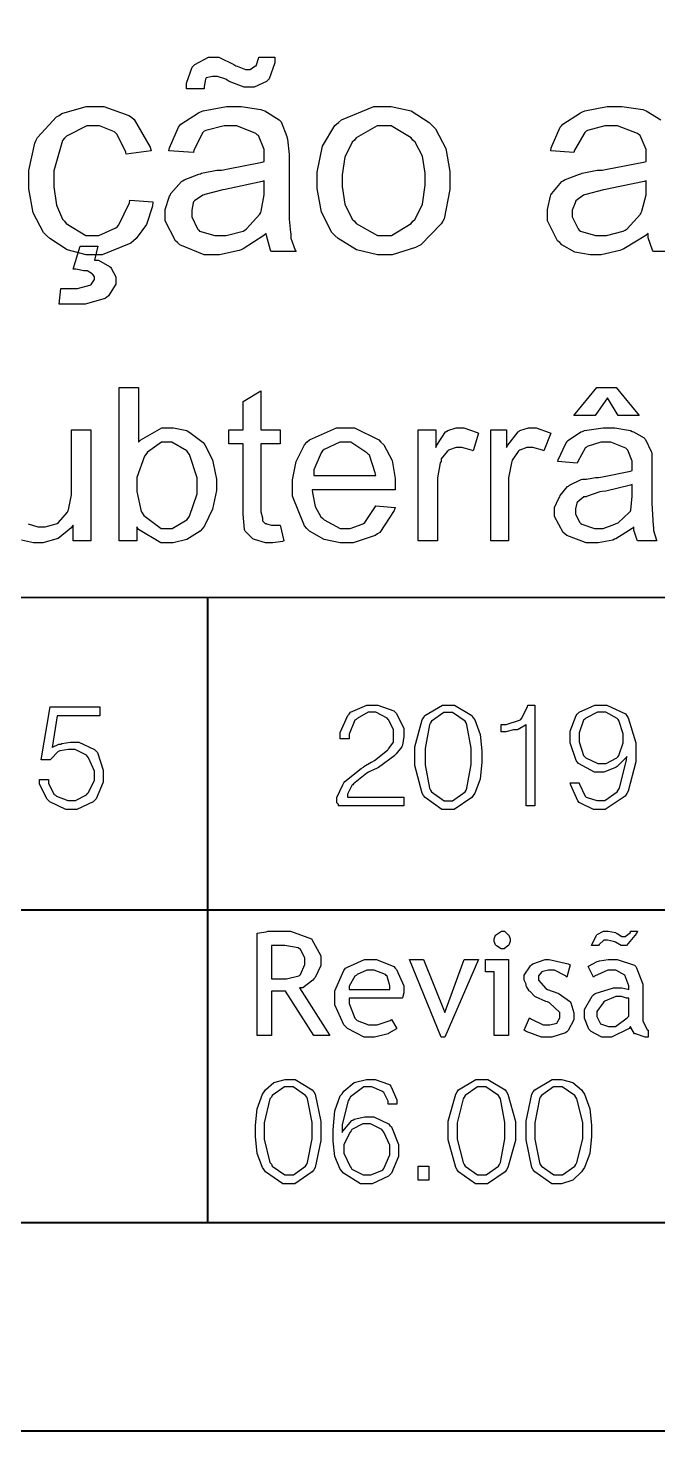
# Model space of a CAD drawing. Extents: x 0 to 210, y 0 to 297.
# Drawn here: x 149.99 to 165.09, y -0.41 to 33.29 of the extents above; entities that cross this region are included whole.
import ezdxf

# ---------------------------------------------------------------- set-up
doc = ezdxf.new("R2010")
doc.units = 0
doc.header["$MEASUREMENT"] = 0
for name, color, linetype in [('C00-00-00-BLACK', 7, 'Continuous'), ('C59-59-59', 251, 'Continuous'), ('CFF-7E-00', 30, 'Continuous')]:
    doc.layers.add(name, color=color, linetype=linetype)

msp = doc.modelspace()

# ---------------------------------------------------------------- linework, layer by layer
at = {"layer": 'C00-00-00-BLACK', "const_width": 0.04233}
msp.add_lwpolyline([(0.04272, -0.38861), (210.36, -0.38861), (210.36, 296.883), (0.04272, 296.883), (0.04272, -0.38861)], close=True, dxfattribs=at)
at = {"layer": 'C00-00-00-BLACK'}
for points in [[(153.784, 31.8272), (153.784, 31.9664), (153.922, 32.3481), (153.953, 32.3798), (153.985, 32.4115), (154.31, 32.592), (154.419, 32.592), (154.557, 32.592), (154.918, 32.4115), (154.971, 32.3798), (155.003, 32.3701), (155.201, 32.293), (155.268, 32.293), (155.309, 32.293), (155.426, 32.3701), (155.437, 32.3798), (155.458, 32.3798), (155.512, 32.5603), (155.523, 32.592), (155.903, 32.592), (155.903, 32.4542), (155.765, 32.0697), (155.733, 32.038), (155.702, 32.0063), (155.408, 31.8685), (155.31, 31.8685), (155.171, 31.8685), (154.81, 32.0063), (154.758, 32.038), (154.726, 32.0601), (154.528, 32.1235), (154.462, 32.1235), (154.408, 32.1235), (154.259, 32.0918), (154.249, 32.0807), (154.238, 32.0601), (154.207, 31.8864), (154.207, 31.8272), (153.784, 31.8272)], [(152.426, 29.1565), (152.977, 29.1152), (152.966, 29.0091), (152.823, 28.5695), (152.575, 28.2346), (152.511, 28.1809), (152.447, 28.1285), (151.762, 27.8419), (151.535, 27.8419), (151.38, 27.8419), (150.92, 27.9645), (150.507, 28.236), (150.432, 28.3104), (150.358, 28.3848), (150.108, 28.8561), (150.008, 29.4308), (150.008, 29.6223), (150.008, 29.8676), (150.145, 30.5263), (150.177, 30.5993), (150.209, 30.6627), (150.666, 31.1602), (150.73, 31.1919), (150.793, 31.2346), (151.38, 31.4027), (151.577, 31.4027), (151.799, 31.4027), (152.406, 31.1919), (152.469, 31.1492), (152.532, 31.0968), (152.913, 30.4298), (152.935, 30.3444), (152.342, 30.2576), (152.331, 30.3113), (152.119, 30.7371), (152.087, 30.7689), (152.055, 30.8005), (151.696, 30.9383), (151.577, 30.9383), (151.397, 30.9383), (150.91, 30.6958), (150.858, 30.6421), (150.815, 30.5897), (150.603, 29.8649), (150.603, 29.6223), (150.603, 29.4776), (150.666, 29.0408), (150.815, 28.7032), (150.858, 28.6494), (150.899, 28.597), (151.375, 28.3104), (151.535, 28.3104), (151.684, 28.3104), (152.087, 28.4909), (152.13, 28.5226), (152.162, 28.5654), (152.415, 29.0932), (152.426, 29.1565)], [(155.691, 28.3531), (155.637, 28.3104), (155.14, 27.9907), (155.098, 27.9687), (155.044, 27.948), (154.575, 27.8419), (154.419, 27.8419), (154.207, 27.8419), (153.625, 28.0858), (153.573, 28.1382), (153.519, 28.1823), (153.274, 28.6604), (153.274, 28.8189), (153.274, 28.936), (153.381, 29.253), (153.403, 29.2847), (153.413, 29.3164), (153.668, 29.6017), (153.7, 29.6223), (153.731, 29.6444), (154.08, 29.7822), (154.123, 29.7918), (154.143, 29.8028), (154.509, 29.8772), (154.631, 29.8772), (154.747, 29.8993), (155.596, 30.0674), (155.649, 30.0881), (155.649, 30.1308), (155.649, 30.2259), (155.649, 30.2576), (155.649, 30.3747), (155.512, 30.7055), (155.48, 30.7261), (155.448, 30.7578), (154.995, 30.9383), (154.845, 30.9383), (154.685, 30.9383), (154.248, 30.8322), (154.207, 30.8102), (154.175, 30.7785), (153.963, 30.3568), (153.953, 30.303), (153.361, 30.3444), (153.381, 30.4092), (153.592, 30.9066), (153.614, 30.9383), (153.646, 30.981), (154.069, 31.2553), (154.123, 31.276), (154.186, 31.298), (154.744, 31.4027), (154.93, 31.4027), (155.098, 31.4027), (155.564, 31.3297), (155.607, 31.3187), (155.659, 31.298), (156.008, 31.0872), (156.03, 31.0651), (156.051, 31.0334), (156.188, 30.6848), (156.199, 30.6421), (156.21, 30.6214), (156.245, 30.2534), (156.245, 30.1308), (156.245, 29.3688), (156.245, 29.2034), (156.249, 28.7032), (156.275, 28.3848), (156.286, 28.3531), (156.286, 28.247), (156.392, 27.959), (156.414, 27.9273), (155.819, 27.9273), (155.797, 27.959), (155.7, 28.3104), (155.691, 28.3531)], [(156.921, 29.6223), (156.921, 29.8304), (157.048, 30.4505), (157.345, 30.9494), (157.43, 31.0224), (157.504, 31.0858), (158.276, 31.4027), (158.534, 31.4027), (158.692, 31.4027), (159.169, 31.298), (159.604, 31.0238), (159.679, 30.9383), (159.752, 30.8653), (160.001, 30.3968), (160.102, 29.8483), (160.102, 29.665), (160.102, 29.4115), (159.964, 28.7128), (159.933, 28.6494), (159.889, 28.586), (159.403, 28.0858), (159.34, 28.0541), (159.275, 28.0224), (158.718, 27.8419), (158.534, 27.8419), (158.364, 27.8419), (157.86, 27.9645), (157.419, 28.236), (157.345, 28.3104), (157.27, 28.3848), (157.021, 28.8713), (156.921, 29.4349), (156.921, 29.6223)], [(157.514, 29.6223), (157.514, 29.4817), (157.583, 29.0573), (157.759, 28.7032), (157.813, 28.6494), (157.854, 28.597), (158.363, 28.3104), (158.534, 28.3104), (158.703, 28.3104), (159.169, 28.597), (159.213, 28.6494), (159.265, 28.7032), (159.44, 29.0628), (159.509, 29.5148), (159.509, 29.665), (159.509, 29.8028), (159.44, 30.2121), (159.265, 30.547), (159.213, 30.5993), (159.169, 30.6531), (158.692, 30.9383), (158.534, 30.9383), (158.353, 30.9383), (157.854, 30.6531), (157.813, 30.5993), (157.759, 30.547), (157.583, 30.1914), (157.514, 29.7656), (157.514, 29.6223)], [(155.649, 29.6223), (155.596, 29.6017), (154.821, 29.4335), (154.715, 29.4115), (154.652, 29.4018), (154.227, 29.2957), (154.207, 29.2847), (154.175, 29.2751), (153.974, 29.1373), (153.953, 29.1152), (153.942, 29.0945), (153.91, 28.9195), (153.91, 28.8603), (153.91, 28.7555), (154.048, 28.4689), (154.08, 28.4372), (154.1, 28.4165), (154.466, 28.3104), (154.588, 28.3104), (154.737, 28.3104), (155.141, 28.4165), (155.184, 28.4372), (155.225, 28.4689), (155.542, 28.8189), (155.564, 28.8603), (155.574, 28.8933), (155.649, 29.2819), (155.649, 29.4115), (155.649, 29.6223)], [(164.809, 29.6223), (164.755, 29.6017), (163.94, 29.4335), (163.835, 29.4115), (163.781, 29.4018), (163.357, 29.2957), (163.325, 29.2847), (163.303, 29.2751), (163.123, 29.1373), (163.113, 29.1152), (163.102, 29.0945), (163.029, 28.9195), (163.029, 28.8603), (163.029, 28.7555), (163.176, 28.4689), (163.198, 28.4372), (163.23, 28.4165), (163.588, 28.3104), (163.708, 28.3104), (163.856, 28.3104), (164.258, 28.4165), (164.301, 28.4372), (164.353, 28.4689), (164.671, 28.8189), (164.682, 28.8603), (164.703, 28.8933), (164.809, 29.2819), (164.809, 29.4115), (164.809, 29.6223)], [(151.069, 27.5029), (151.238, 28.0541), (151.661, 28.0541), (151.577, 27.7151), (151.673, 27.7151), (151.938, 27.5676), (151.96, 27.5456), (151.981, 27.5249), (152.087, 27.3182), (152.087, 27.2493), (152.087, 27.1446), (151.916, 26.858), (151.874, 26.8263), (151.831, 26.7946), (151.354, 26.6568), (151.196, 26.6568), (151.078, 26.6568), (150.817, 26.6568), (150.73, 26.6568), (150.773, 27.0371), (150.846, 27.0371), (151.012, 27.0371), (151.069, 27.0371), (151.173, 27.0371), (151.47, 27.1129), (151.492, 27.1225), (151.501, 27.1336), (151.577, 27.2535), (151.577, 27.2921), (151.577, 27.3141), (151.544, 27.3665), (151.535, 27.3761), (151.524, 27.3871), (151.418, 27.4519), (151.408, 27.4616), (151.322, 27.4616), (151.132, 27.5029), (151.069, 27.5029)], [(152.596, 20.9765), (152.172, 20.9765), (152.172, 24.6641), (152.638, 24.6641), (152.638, 23.3495), (152.691, 23.4032), (153.192, 23.6885), (153.361, 23.6885), (153.476, 23.6885), (153.795, 23.6251), (153.826, 23.6031), (153.868, 23.5824), (154.185, 23.3385), (154.207, 23.3068), (154.227, 23.2861), (154.408, 22.9264), (154.419, 22.8837), (154.428, 22.8424), (154.503, 22.462), (154.503, 22.3339), (154.503, 22.1864), (154.412, 21.7399), (154.218, 21.3362), (154.165, 21.2728), (154.112, 21.2094), (153.793, 21.0082), (153.468, 20.9338), (153.361, 20.9338), (153.169, 20.9338), (152.637, 21.2521), (152.596, 21.3155), (152.596, 20.9765)], [(163.878, 24.4106), (163.581, 23.9848), (163.07, 23.9848), (163.624, 24.6641), (164.09, 24.6641), (164.64, 23.9848), (164.131, 23.9848), (163.878, 24.4106)], [(156.03, 21.3568), (156.115, 20.9765), (156.083, 20.9669), (155.852, 20.9338), (155.776, 20.9338), (155.68, 20.9338), (155.415, 21.0082), (155.394, 21.0178), (155.373, 21.0289), (155.193, 21.2094), (155.184, 21.2301), (155.172, 21.2521), (155.141, 21.6173), (155.141, 21.7386), (155.141, 23.3068), (154.802, 23.3068), (154.802, 23.6457), (155.141, 23.6457), (155.141, 24.3251), (155.564, 24.5801), (155.564, 23.6457), (156.03, 23.6457), (156.03, 23.3068), (155.564, 23.3068), (155.564, 21.7386), (155.564, 21.6752), (155.607, 21.5319), (155.607, 21.4836), (155.607, 21.4629), (155.669, 21.3996), (155.691, 21.3996), (155.7, 21.3899), (155.82, 21.3568), (155.86, 21.3568), (155.902, 21.3568), (155.997, 21.3568), (156.03, 21.3568)], [(158.321, 21.8226), (158.787, 21.7799), (158.765, 21.7069), (158.417, 21.1777), (158.364, 21.146), (158.31, 21.1046), (157.777, 20.9338), (157.599, 20.9338), (157.47, 20.9338), (157.085, 21.0082), (156.731, 21.2094), (156.668, 21.2728), (156.614, 21.3362), (156.329, 22.0527), (156.329, 22.2911), (156.329, 22.44), (156.418, 22.8851), (156.614, 23.2861), (156.668, 23.3495), (156.731, 23.4032), (157.382, 23.6885), (157.599, 23.6885), (157.812, 23.6885), (158.394, 23.4032), (158.448, 23.3495), (158.512, 23.2861), (158.713, 22.9058), (158.787, 22.4772), (158.787, 22.3339), (158.787, 22.3022), (158.787, 22.2319), (158.787, 22.2071), (156.795, 22.2071), (156.804, 22.1327), (156.873, 21.8033), (157.006, 21.558), (157.048, 21.5263), (157.089, 21.485), (157.471, 21.2728), (157.599, 21.2728), (157.705, 21.2728), (157.993, 21.3789), (158.025, 21.3996), (158.057, 21.4216), (158.3, 21.7813), (158.321, 21.8226)], [(159.34, 20.9765), (159.34, 23.6457), (159.763, 23.6457), (159.763, 23.2227), (159.784, 23.2765), (159.996, 23.5934), (160.018, 23.6031), (160.05, 23.6251), (160.248, 23.6885), (160.314, 23.6885), (160.431, 23.6885), (160.75, 23.5838), (160.783, 23.5617), (160.654, 23.1372), (160.621, 23.1593), (160.39, 23.2227), (160.314, 23.2227), (160.249, 23.2227), (160.069, 23.1593), (160.059, 23.1372), (160.037, 23.1276), (159.891, 22.9457), (159.891, 22.8837), (159.869, 22.852), (159.806, 22.4951), (159.806, 22.3752), (159.806, 20.9765), (159.34, 20.9765)], [(161.079, 20.9765), (161.079, 23.6457), (161.459, 23.6457), (161.459, 23.2227), (161.491, 23.2765), (161.733, 23.5934), (161.756, 23.6031), (161.776, 23.6251), (161.984, 23.6885), (162.054, 23.6885), (162.17, 23.6885), (162.477, 23.5838), (162.52, 23.5617), (162.351, 23.1372), (162.319, 23.1593), (162.088, 23.2227), (162.012, 23.2227), (161.947, 23.2227), (161.776, 23.1593), (161.756, 23.1372), (161.733, 23.1276), (161.596, 22.9154), (161.586, 22.8837), (161.575, 22.852), (161.502, 22.4951), (161.502, 22.3752), (161.502, 20.9765), (161.079, 20.9765)], [(164.513, 21.3155), (164.47, 21.2742), (164.079, 21.0289), (164.047, 21.0178), (164.005, 20.9972), (163.654, 20.9338), (163.539, 20.9338), (163.368, 20.9338), (162.901, 21.1046), (162.859, 21.146), (162.816, 21.1777), (162.604, 21.5663), (162.604, 21.6958), (162.604, 21.7813), (162.711, 22.0031), (162.733, 22.0348), (162.742, 22.0679), (162.921, 22.2815), (162.943, 22.2911), (162.964, 22.3132), (163.251, 22.451), (163.282, 22.4607), (163.377, 22.4607), (163.593, 22.5034), (163.666, 22.5034), (163.761, 22.5144), (164.428, 22.6508), (164.47, 22.6715), (164.47, 22.7046), (164.47, 22.7762), (164.47, 22.7996), (164.47, 22.8947), (164.364, 23.1593), (164.343, 23.18), (164.321, 23.202), (163.956, 23.3495), (163.835, 23.3495), (163.718, 23.3495), (163.388, 23.2447), (163.366, 23.2227), (163.344, 23.202), (163.165, 22.8837), (163.155, 22.841), (162.69, 22.8837), (162.699, 22.9264), (162.879, 23.3178), (162.901, 23.3495), (162.921, 23.3812), (163.24, 23.5934), (163.282, 23.6031), (163.325, 23.6251), (163.771, 23.6885), (163.92, 23.6885), (164.057, 23.6885), (164.428, 23.6251), (164.47, 23.6031), (164.502, 23.5934), (164.755, 23.4556), (164.767, 23.4335), (164.787, 23.4129), (164.928, 23.1276), (164.939, 23.0959), (164.939, 23.0008), (164.939, 22.7858), (164.939, 22.7142), (164.939, 22.0762), (164.939, 21.886), (164.971, 21.3376), (164.981, 21.3155), (164.981, 21.2314), (165.054, 20.9985), (165.065, 20.9765), (164.597, 20.9765), (164.586, 20.9985), (164.513, 21.2369), (164.513, 21.3155)], [(152.596, 22.3339), (152.596, 22.1644), (152.701, 21.6848), (152.722, 21.6531), (152.764, 21.5897), (153.177, 21.2728), (153.315, 21.2728), (153.442, 21.2728), (153.795, 21.485), (153.826, 21.5263), (153.858, 21.569), (154.037, 22.1106), (154.037, 22.2911), (154.037, 22.4923), (153.858, 23.0546), (153.826, 23.0959), (153.795, 23.1386), (153.435, 23.3495), (153.315, 23.3495), (153.188, 23.3495), (152.849, 23.1069), (152.808, 23.0532), (152.776, 23.0119), (152.596, 22.5034), (152.596, 22.3339)], [(156.837, 22.5447), (158.321, 22.5447), (158.31, 22.6095), (158.173, 23.0325), (158.152, 23.0532), (158.109, 23.0959), (157.726, 23.3495), (157.599, 23.3495), (157.462, 23.3495), (157.089, 23.1703), (157.048, 23.1372), (157.016, 23.0959), (156.837, 22.6825), (156.837, 22.5447)], [(164.47, 22.3339), (164.428, 22.3132), (163.835, 22.1754), (163.751, 22.1644), (163.697, 22.1534), (163.377, 22.0459), (163.366, 22.0348), (163.313, 22.0348), (163.165, 21.9191), (163.155, 21.9081), (163.145, 21.8874), (163.113, 21.7441), (163.113, 21.6958), (163.113, 21.6228), (163.218, 21.4216), (163.24, 21.3996), (163.26, 21.3789), (163.564, 21.2728), (163.666, 21.2728), (163.771, 21.2728), (164.057, 21.3789), (164.09, 21.3996), (164.131, 21.4106), (164.405, 21.6642), (164.428, 21.6958), (164.437, 21.7179), (164.47, 22.0527), (164.47, 22.1644), (164.47, 22.3339)], [(150.263, 15.2535), (150.476, 15.2535), (150.476, 15.1584), (150.614, 14.8939), (150.646, 14.8718), (150.666, 14.8511), (150.937, 14.745), (151.027, 14.745), (151.123, 14.745), (151.386, 14.8828), (151.408, 14.9145), (151.439, 14.9365), (151.577, 15.2383), (151.577, 15.3376), (151.577, 15.4547), (151.439, 15.7716), (151.408, 15.8034), (151.386, 15.835), (151.117, 15.9728), (151.027, 15.9728), (150.953, 15.9728), (150.75, 15.9411), (150.73, 15.9301), (150.708, 15.9205), (150.529, 15.7413), (150.519, 15.7193), (150.304, 15.7193), (150.519, 16.9912), (151.704, 16.9912), (151.704, 16.7804), (150.688, 16.7804), (150.562, 16.0155), (150.571, 16.0266), (150.721, 16.1024), (150.773, 16.1024), (150.793, 16.1134), (151, 16.1451), (151.069, 16.1451), (151.207, 16.1451), (151.577, 15.9742), (151.62, 15.9301), (151.652, 15.8984), (151.788, 15.4781), (151.788, 15.3376), (151.788, 15.1901), (151.619, 14.7877), (151.577, 14.745), (151.546, 14.7133), (151.157, 14.5342), (151.027, 14.5342), (150.89, 14.5342), (150.508, 14.7133), (150.476, 14.745), (150.443, 14.7767), (150.263, 15.135), (150.263, 15.2535)], [(157.43, 14.6182), (157.43, 14.6182), (157.43, 14.6513), (157.43, 14.661), (157.419, 14.661), (157.387, 14.6926), (157.387, 14.7023), (157.387, 14.8194), (157.535, 15.1267), (157.557, 15.1681), (157.577, 15.2011), (157.971, 15.5181), (158.025, 15.5498), (158.035, 15.5608), (158.215, 15.6669), (158.237, 15.6766), (158.29, 15.7082), (158.607, 15.9522), (158.618, 15.9728), (158.627, 15.9839), (158.733, 16.123), (158.744, 16.1451), (158.744, 16.1988), (158.744, 16.3173), (158.744, 16.3559), (158.744, 16.4414), (158.639, 16.6743), (158.618, 16.6949), (158.596, 16.7266), (158.327, 16.8644), (158.237, 16.8644), (158.141, 16.8644), (157.876, 16.717), (157.856, 16.6949), (157.824, 16.6743), (157.686, 16.3408), (157.686, 16.2292), (157.473, 16.2292), (157.473, 16.378), (157.653, 16.79), (157.686, 16.8217), (157.718, 16.8644), (158.107, 17.0339), (158.237, 17.0339), (158.374, 17.0339), (158.756, 16.8961), (158.787, 16.8644), (158.819, 16.8327), (158.998, 16.4758), (158.998, 16.3559), (158.998, 16.2815), (158.966, 16.0789), (158.957, 16.0569), (158.946, 16.0362), (158.808, 15.8681), (158.787, 15.8461), (158.776, 15.8254), (158.385, 15.5388), (158.321, 15.5071), (158.3, 15.4974), (158.162, 15.434), (158.152, 15.423), (158.109, 15.4023), (157.792, 15.1488), (157.772, 15.1267), (157.75, 15.1061), (157.642, 14.8994), (157.642, 14.8305), (158.998, 14.8305), (158.998, 14.6182), (157.43, 14.6182)], [(159.256, 15.8034), (159.256, 16.0362), (159.435, 16.6825), (159.466, 16.7349), (159.498, 16.7886), (159.919, 17.0312), (160.059, 17.0312), (160.208, 17.0312), (160.623, 16.7886), (160.654, 16.7349), (160.696, 16.6825), (160.824, 16.3339), (160.867, 15.937), (160.867, 15.8034), (160.867, 15.6669), (160.824, 15.2563), (160.696, 14.9228), (160.654, 14.869), (160.623, 14.8167), (160.2, 14.5314), (160.059, 14.5314), (159.91, 14.5314), (159.508, 14.8167), (159.466, 14.869), (159.435, 14.9228), (159.256, 15.5842), (159.256, 15.8034)], [(159.509, 15.8034), (159.509, 15.6022), (159.614, 15.0399), (159.636, 14.9972), (159.657, 14.9558), (159.959, 14.7423), (160.059, 14.7423), (160.165, 14.7423), (160.464, 14.9558), (160.486, 14.9972), (160.507, 15.0399), (160.613, 15.6132), (160.613, 15.8034), (160.613, 16.0045), (160.507, 16.5668), (160.486, 16.6081), (160.464, 16.6508), (160.16, 16.8617), (160.059, 16.8617), (159.953, 16.8617), (159.657, 16.6508), (159.636, 16.6081), (159.614, 16.5668), (159.509, 15.9949), (159.509, 15.8034)], [(161.925, 14.6182), (161.925, 16.5681), (161.914, 16.5585), (161.733, 16.4524), (161.713, 16.4414), (161.627, 16.4414), (161.437, 16.3987), (161.375, 16.3987), (161.332, 16.3987), (161.332, 16.5681), (161.332, 16.5681), (161.448, 16.5681), (161.767, 16.6743), (161.798, 16.6949), (161.819, 16.717), (161.957, 16.9926), (161.968, 17.0339), (162.14, 17.0339), (162.14, 14.6182), (161.925, 14.6182)], [(163.198, 15.1681), (163.208, 15.1364), (163.344, 14.8525), (163.366, 14.8305), (163.387, 14.8208), (163.625, 14.745), (163.705, 14.745), (163.812, 14.745), (164.109, 14.9572), (164.131, 14.9986), (164.163, 15.0413), (164.332, 15.7193), (164.343, 15.8034), (164.321, 15.7716), (164.11, 15.5608), (164.09, 15.5498), (164.057, 15.5291), (163.792, 15.423), (163.705, 15.423), (163.568, 15.423), (163.187, 15.6352), (163.155, 15.6766), (163.124, 15.7082), (162.986, 16.1313), (162.986, 16.2719), (162.986, 16.4097), (163.124, 16.79), (163.155, 16.8217), (163.197, 16.8644), (163.577, 17.0339), (163.705, 17.0339), (163.864, 17.0339), (164.312, 16.8231), (164.343, 16.7804), (164.375, 16.728), (164.554, 16.13), (164.554, 15.9301), (164.554, 15.6766), (164.375, 14.9683), (164.343, 14.9145), (164.301, 14.8511), (163.821, 14.5342), (163.663, 14.5342), (163.546, 14.5342), (163.23, 14.6816), (163.198, 14.7023), (163.165, 14.7354), (162.996, 15.1157), (162.986, 15.1681), (163.198, 15.1681)], [(163.198, 16.2719), (163.198, 16.1548), (163.303, 15.8254), (163.325, 15.8034), (163.357, 15.7716), (163.65, 15.6338), (163.748, 15.6338), (163.843, 15.6338), (164.1, 15.7716), (164.131, 15.8034), (164.152, 15.8254), (164.258, 16.1286), (164.258, 16.2292), (164.258, 16.3463), (164.152, 16.6632), (164.131, 16.6949), (164.109, 16.717), (163.838, 16.8644), (163.748, 16.8644), (163.642, 16.8644), (163.357, 16.7266), (163.325, 16.6949), (163.303, 16.6743), (163.198, 16.3725), (163.198, 16.2719)], [(156.837, 9.10745), (156.156, 10.1685), (156.071, 10.1685), (155.881, 10.1685), (155.819, 10.1685), (155.819, 9.10745), (155.48, 9.10745), (155.48, 11.5645), (155.48, 11.5645), (155.691, 11.5976), (155.733, 11.6072), (155.829, 11.6072), (156.043, 11.6072), (156.115, 11.6072), (156.282, 11.6072), (156.784, 11.4226), (157.007, 11.0216), (157.007, 10.8879), (157.007, 10.7831), (156.869, 10.4965), (156.837, 10.4648), (156.815, 10.4331), (156.577, 10.2526), (156.498, 10.2526), (157.218, 9.10745), (156.837, 9.10745)], [(161.375, 11.6072), (161.407, 11.6072), (161.491, 11.5342), (161.502, 11.5232), (161.512, 11.5135), (161.545, 11.4253), (161.545, 11.395), (161.545, 11.3633), (161.512, 11.2793), (161.502, 11.2682), (161.491, 11.2586), (161.404, 11.1841), (161.375, 11.1841), (161.332, 11.1841), (161.215, 11.2586), (161.206, 11.2682), (161.195, 11.2793), (161.163, 11.3661), (161.163, 11.395), (161.163, 11.4281), (161.195, 11.5135), (161.206, 11.5232), (161.215, 11.5342), (161.335, 11.6072), (161.375, 11.6072)], [(164.597, 11.6072), (164.575, 11.5548), (164.337, 11.2682), (164.258, 11.2682), (164.204, 11.2682), (164.068, 11.344), (164.047, 11.3537), (164.025, 11.3647), (163.882, 11.395), (163.835, 11.395), (163.792, 11.395), (163.675, 11.2903), (163.666, 11.2682), (163.496, 11.2682), (163.505, 11.2903), (163.613, 11.5025), (163.624, 11.5232), (163.634, 11.5342), (163.784, 11.6072), (163.835, 11.6072), (163.898, 11.6072), (164.068, 11.5755), (164.09, 11.5645), (164.11, 11.5548), (164.221, 11.4804), (164.258, 11.4804), (164.299, 11.4804), (164.428, 11.5755), (164.428, 11.6072), (164.597, 11.6072)], [(155.819, 11.2682), (155.819, 10.4648), (155.882, 10.4648), (156.024, 10.4648), (156.072, 10.4648), (156.179, 10.4648), (156.476, 10.5392), (156.498, 10.5489), (156.519, 10.5709), (156.625, 10.8093), (156.625, 10.8879), (156.625, 10.9623), (156.519, 11.1745), (156.498, 11.1841), (156.466, 11.2062), (156.139, 11.2682), (156.03, 11.2682), (155.976, 11.2682), (155.858, 11.2682), (155.819, 11.2682)], [(158.957, 9.99906), (157.686, 9.99906), (157.686, 9.87227), (157.824, 9.5195), (157.856, 9.48778), (157.876, 9.46711), (158.146, 9.36103), (158.237, 9.36103), (158.353, 9.36103), (158.67, 9.46711), (158.702, 9.48778), (158.83, 9.27696), (158.819, 9.2673), (158.639, 9.1598), (158.618, 9.1488), (158.586, 9.13917), (158.292, 9.06473), (158.195, 9.06473), (158.046, 9.06473), (157.642, 9.27696), (157.599, 9.31831), (157.557, 9.36103), (157.345, 9.84056), (157.345, 9.99906), (157.345, 10.1796), (157.557, 10.666), (157.599, 10.7184), (157.642, 10.7501), (158.055, 10.9306), (158.195, 10.9306), (158.342, 10.9306), (158.756, 10.7611), (158.787, 10.7184), (158.819, 10.6867), (158.998, 10.2981), (158.998, 10.1685), (158.998, 10.1272), (158.966, 10.0101), (158.957, 9.99906)], [(159.975, 9.06473), (159.891, 9.06473), (159.129, 10.9306), (159.466, 10.9306), (159.975, 9.65729), (160.441, 10.9306), (160.783, 10.9306), (159.975, 9.06473)], [(161.163, 9.10745), (161.163, 10.6329), (160.951, 10.6329), (160.951, 10.9306), (161.502, 10.9306), (161.502, 9.10745), (161.163, 9.10745)], [(161.882, 9.23424), (162.012, 9.5305), (162.053, 9.49882), (162.34, 9.36103), (162.436, 9.36103), (162.493, 9.36103), (162.662, 9.40375), (162.733, 9.53188), (162.733, 9.57322), (162.733, 9.65867), (162.489, 9.8902), (162.436, 9.91087), (162.403, 9.92188), (162.15, 10.0307), (162.14, 10.0404), (162.129, 10.0514), (162.021, 10.1589), (162.012, 10.1685), (162.001, 10.1796), (161.935, 10.2857), (161.925, 10.2953), (161.925, 10.338), (161.882, 10.4331), (161.882, 10.4648), (161.882, 10.5503), (162.033, 10.7818), (162.054, 10.8024), (162.086, 10.8245), (162.38, 10.9306), (162.477, 10.9306), (162.477, 10.9306), (162.932, 10.8245), (162.986, 10.8024), (162.901, 10.5062), (162.869, 10.5379), (162.607, 10.6757), (162.52, 10.6757), (162.467, 10.6757), (162.329, 10.644), (162.308, 10.6329), (162.297, 10.6233), (162.224, 10.5365), (162.224, 10.5062), (162.224, 10.4331), (162.403, 10.2319), (162.436, 10.2099), (162.69, 10.1258), (162.722, 10.1051), (162.964, 9.93292), (162.986, 9.91087), (162.996, 9.8902), (163.07, 9.65316), (163.07, 9.57322), (163.07, 9.47815), (162.932, 9.2232), (162.901, 9.19152), (162.869, 9.17085), (162.544, 9.06473), (162.436, 9.06473), (162.297, 9.06473), (161.925, 9.20253), (161.882, 9.23424)], [(164.428, 9.31831), (164.396, 9.27696), (163.974, 9.06473), (163.835, 9.06473), (163.74, 9.06473), (163.486, 9.20253), (163.455, 9.23424), (163.432, 9.25629), (163.325, 9.525), (163.325, 9.61457), (163.325, 9.73169), (163.507, 10.0514), (163.539, 10.0831), (163.58, 10.1148), (164.025, 10.2526), (164.174, 10.2526), (164.226, 10.2526), (164.364, 10.2209), (164.386, 10.2099), (164.386, 10.2967), (164.29, 10.5544), (164.075, 10.6757), (164.005, 10.6757), (163.887, 10.6757), (163.57, 10.5282), (163.539, 10.5062), (163.412, 10.7611), (163.421, 10.7721), (163.634, 10.8782), (163.666, 10.8879), (163.686, 10.8989), (163.893, 10.9306), (163.962, 10.9306), (164.109, 10.9306), (164.523, 10.7928), (164.554, 10.7611), (164.575, 10.7294), (164.724, 10.3408), (164.724, 10.2099), (164.724, 9.5305), (164.724, 9.45748), (164.831, 9.24525), (164.853, 9.23424), (164.853, 9.06473), (164.778, 9.06473), (164.575, 9.13917), (164.554, 9.1488), (164.523, 9.1488), (164.437, 9.29763), (164.428, 9.31831)], [(158.195, 10.6757), (158.109, 10.6757), (157.876, 10.5709), (157.856, 10.5489), (157.824, 10.5282), (157.686, 10.2898), (157.686, 10.2099), (158.66, 10.2099), (158.66, 10.2953), (158.596, 10.5282), (158.575, 10.5489), (158.553, 10.5709), (158.284, 10.6757), (158.195, 10.6757)], [(164.386, 9.99906), (164.332, 9.99906), (164.212, 10.0404), (164.174, 10.0404), (164.079, 10.0404), (163.814, 9.93292), (163.794, 9.91087), (163.771, 9.8902), (163.624, 9.68347), (163.624, 9.61457), (163.624, 9.55809), (163.714, 9.38858), (163.9, 9.31831), (163.962, 9.31831), (164.068, 9.31831), (164.353, 9.53188), (164.386, 9.57322), (164.386, 9.99906)], [(155.437, 6.81852), (155.437, 6.95082), (155.479, 7.34769), (155.607, 7.69772), (155.649, 7.7501), (155.681, 7.80383), (155.882, 7.98022), (156.154, 8.04912), (156.245, 8.04912), (156.392, 8.04912), (156.795, 7.80383), (156.837, 7.7501), (156.869, 7.69772), (157.007, 7.03901), (157.007, 6.81852), (157.007, 6.58566), (156.869, 5.93796), (156.837, 5.88423), (156.795, 5.83188), (156.381, 5.54524), (156.245, 5.54524), (156.096, 5.54524), (155.681, 5.83188), (155.649, 5.88423), (155.607, 5.93796), (155.479, 6.27422), (155.437, 6.68348), (155.437, 6.81852)], [(155.649, 6.81852), (155.649, 6.61733), (155.786, 6.05649), (155.819, 6.01377), (155.84, 5.97105), (156.143, 5.75744), (156.245, 5.75744), (156.349, 5.75744), (156.636, 5.97105), (156.668, 6.01377), (156.688, 6.05649), (156.795, 6.62838), (156.795, 6.81852), (156.795, 7.01971), (156.688, 7.58197), (156.668, 7.62332), (156.636, 7.66604), (156.343, 7.87686), (156.245, 7.87686), (156.137, 7.87686), (155.84, 7.66604), (155.819, 7.62332), (155.786, 7.58197), (155.649, 7.01008), (155.649, 6.81852)], [(157.514, 6.7758), (157.535, 6.80752), (157.75, 7.06244), (157.772, 7.0721), (157.803, 7.09415), (158.064, 7.15754), (158.152, 7.15754), (158.279, 7.15754), (158.629, 6.98803), (158.66, 6.94531), (158.702, 6.91363), (158.871, 6.49333), (158.871, 6.35275), (158.871, 6.20391), (158.702, 5.80016), (158.66, 5.75744), (158.629, 5.72576), (158.239, 5.54524), (158.109, 5.54524), (157.96, 5.54524), (157.546, 5.80016), (157.514, 5.84151), (157.471, 5.89523), (157.345, 6.20529), (157.303, 6.57049), (157.303, 6.69177), (157.303, 6.84332), (157.345, 7.29534), (157.471, 7.655), (157.514, 7.70738), (157.557, 7.77215), (157.807, 7.97472), (158.097, 8.04912), (158.195, 8.04912), (158.31, 8.04912), (158.629, 7.94163), (158.66, 7.91958), (158.681, 7.8879), (158.83, 7.56267), (158.83, 7.45381), (158.618, 7.45381), (158.618, 7.52821), (158.512, 7.74044), (158.491, 7.7501), (158.469, 7.77215), (158.23, 7.87686), (158.152, 7.87686), (158.035, 7.87686), (157.718, 7.63432), (157.686, 7.58059), (157.664, 7.53925), (157.514, 6.96736), (157.514, 6.7758)], [(160.059, 6.81852), (160.059, 7.05143), (160.24, 7.69772), (160.272, 7.7501), (160.303, 7.80383), (160.723, 8.04912), (160.864, 8.04912), (161.013, 8.04912), (161.428, 7.80383), (161.459, 7.7501), (161.491, 7.69772), (161.671, 7.03901), (161.671, 6.81852), (161.671, 6.58566), (161.491, 5.93796), (161.459, 5.88423), (161.428, 5.83188), (161.005, 5.54524), (160.864, 5.54524), (160.715, 5.54524), (160.303, 5.83188), (160.272, 5.88423), (160.24, 5.93796), (160.059, 6.59941), (160.059, 6.81852)], [(160.272, 6.81852), (160.272, 6.61733), (160.419, 6.05511), (160.441, 6.01102), (160.462, 5.96967), (160.763, 5.75744), (160.864, 5.75744), (160.97, 5.75744), (161.268, 5.96967), (161.29, 6.01102), (161.31, 6.05511), (161.417, 6.62838), (161.417, 6.81852), (161.417, 7.01971), (161.31, 7.58197), (161.29, 7.62332), (161.268, 7.66604), (160.964, 7.87686), (160.864, 7.87686), (160.758, 7.87686), (160.462, 7.66604), (160.441, 7.62332), (160.419, 7.58197), (160.272, 7.01008), (160.272, 6.81852)], [(161.928, 6.81852), (161.928, 7.05143), (162.065, 7.69772), (162.097, 7.7501), (162.138, 7.80383), (162.552, 8.04912), (162.69, 8.04912), (162.779, 8.04912), (163.051, 7.97885), (163.254, 7.80383), (163.285, 7.7501), (163.327, 7.69772), (163.453, 7.34769), (163.496, 6.95082), (163.496, 6.81852), (163.496, 6.68348), (163.453, 6.27422), (163.327, 5.93796), (163.285, 5.88423), (163.254, 5.83188), (163.051, 5.63619), (162.779, 5.54524), (162.69, 5.54524), (162.541, 5.54524), (162.138, 5.83188), (162.097, 5.88423), (162.065, 5.93796), (161.928, 6.59941), (161.928, 6.81852)], [(162.14, 6.81852), (162.14, 6.61733), (162.245, 6.05511), (162.267, 6.01102), (162.299, 5.96967), (162.592, 5.75744), (162.69, 5.75744), (162.796, 5.75744), (163.094, 5.96967), (163.116, 6.01102), (163.147, 6.05511), (163.285, 6.62838), (163.285, 6.81852), (163.285, 7.01971), (163.147, 7.58197), (163.116, 7.62332), (163.094, 7.66604), (162.79, 7.87686), (162.69, 7.87686), (162.584, 7.87686), (162.299, 7.66604), (162.267, 7.62332), (162.245, 7.58197), (162.14, 7.01008), (162.14, 6.81852)], [(157.557, 6.39547), (157.557, 6.27835), (157.707, 5.96), (157.729, 5.92695), (157.75, 5.89523), (158.018, 5.75744), (158.109, 5.75744), (158.204, 5.75744), (158.469, 5.86355), (158.491, 5.88423), (158.512, 5.91728), (158.66, 6.24388), (158.66, 6.35275), (158.66, 6.46987), (158.512, 6.78684), (158.491, 6.81852), (158.469, 6.85024), (158.199, 6.98803), (158.109, 6.98803), (158.014, 6.98803), (157.75, 6.85024), (157.729, 6.81852), (157.707, 6.78684), (157.557, 6.49333), (157.557, 6.39547)], [(159.343, 5.96967), (159.596, 5.96967), (159.596, 5.63065), (159.343, 5.63065), (159.343, 5.96967)]]:
    msp.add_lwpolyline(points, close=True, dxfattribs=at)
for points in [[(165.574, 27.9273), (164.981, 27.9273), (164.96, 27.959), (164.853, 28.2553), (164.853, 28.3531), (164.853, 28.3531), (164.799, 28.3104), (164.269, 27.9907), (164.217, 27.9687), (164.174, 27.948), (163.729, 27.8419), (163.581, 27.8419), (163.459, 27.8419), (163.092, 27.9122), (162.785, 28.0858), (162.733, 28.1382), (162.679, 28.1823), (162.436, 28.6604), (162.436, 28.8189), (162.436, 28.936), (162.509, 29.253), (162.52, 29.2847), (162.541, 29.3164), (162.785, 29.6017), (162.816, 29.6223), (162.848, 29.6444), (163.208, 29.7822), (163.24, 29.7918), (163.271, 29.8028), (163.631, 29.8772), (163.751, 29.8772), (163.867, 29.8993), (164.744, 30.0674), (164.809, 30.0881), (164.809, 30.1308), (164.809, 30.2259), (164.809, 30.2576), (164.809, 30.3747), (164.66, 30.7055), (164.64, 30.7261), (164.597, 30.7578), (164.12, 30.9383), (163.962, 30.9383), (163.813, 30.9383), (163.398, 30.8322), (163.366, 30.8102), (163.335, 30.7785), (163.091, 30.3568), (163.07, 30.303), (162.52, 30.3444), (162.53, 30.4092), (162.742, 30.9066), (162.774, 30.9383), (162.806, 30.981), (163.229, 31.2553), (163.282, 31.276), (163.335, 31.298), (163.868, 31.4027), (164.047, 31.4027), (164.226, 31.4027), (164.724, 31.3297), (164.767, 31.3187), (164.809, 31.298), (165.161, 31.0872)], [(149.987, 21.3899), (150.224, 21.3155), (150.304, 21.3155), (150.399, 21.3155), (150.657, 21.3899), (150.688, 21.3996), (150.72, 21.4216), (150.931, 21.6642), (150.942, 21.6958), (150.952, 21.7275), (151.027, 22.0872), (151.027, 22.2071), (151.027, 23.6457), (151.492, 23.6457), (151.492, 20.9765), (151.069, 20.9765), (151.069, 20.9765), (151.069, 21.3568), (151.015, 21.2838), (150.708, 21.0344), (150.341, 20.9338), (150.22, 20.9338), (150.114, 20.9338), (149.829, 20.9972)]]:
    msp.add_lwpolyline(points, dxfattribs=at)
at = {"layer": 'C00-00-00-BLACK', "const_width": 0.04233}
msp.add_lwpolyline([(51.4036, 12.1185), (168.415, 12.1185)], dxfattribs=at)
at = {"layer": 'C59-59-59', "const_width": 0.04233}
for points in [[(154.292, 12.1185), (154.292, 19.6191)], [(154.292, 4.61366), (154.292, 12.1185)]]:
    msp.add_lwpolyline(points, dxfattribs=at)
at = {"layer": 'CFF-7E-00', "const_width": 0.04233}
for points in [[(51.4036, 19.6191), (205.314, 19.6191)], [(5.04776, 4.61366), (205.357, 4.61366)]]:
    msp.add_lwpolyline(points, dxfattribs=at)

doc.saveas('drawing.dxf')
